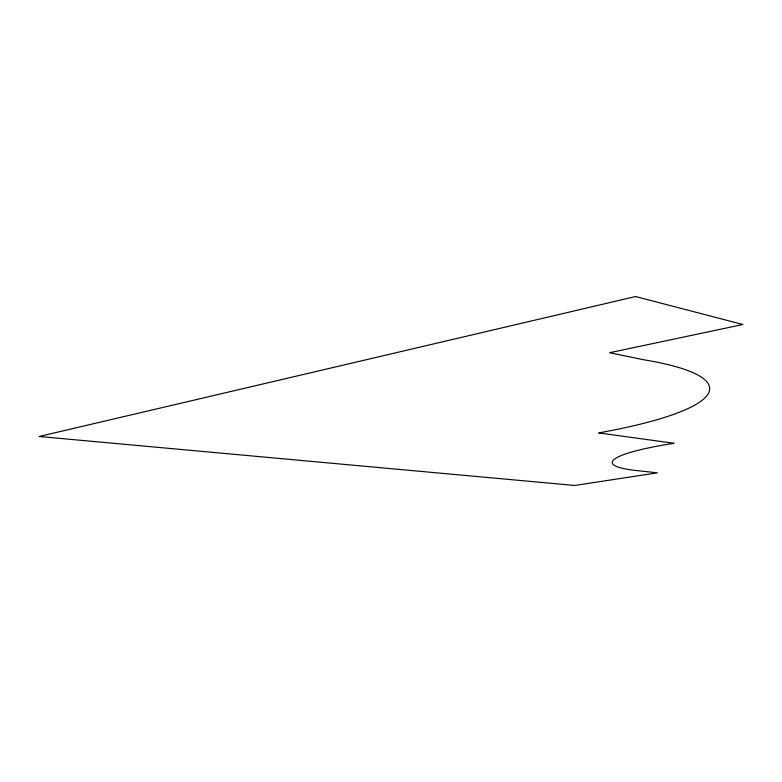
<?xml version="1.0" encoding="UTF-8"?>
<svg xmlns="http://www.w3.org/2000/svg" width="782" height="782" viewBox="0 0 782 782"><rect width="100%" height="100%" fill="white"/><g stroke="black" fill="none" stroke-linecap="round" stroke-linejoin="round"><path stroke-width="1.17" d="M635.541 296.534L39.1 436.493L574.77 485.466L657.398 472.827L637.995 470.705A131.073 17.028 -4.4 0 1 674.035 443.286L598.66 432.925A292.693 50.185 -2.6 0 0 643.312 359.691L609.608 352.711L742.9 324.51L635.541 296.534"/></g></svg>
